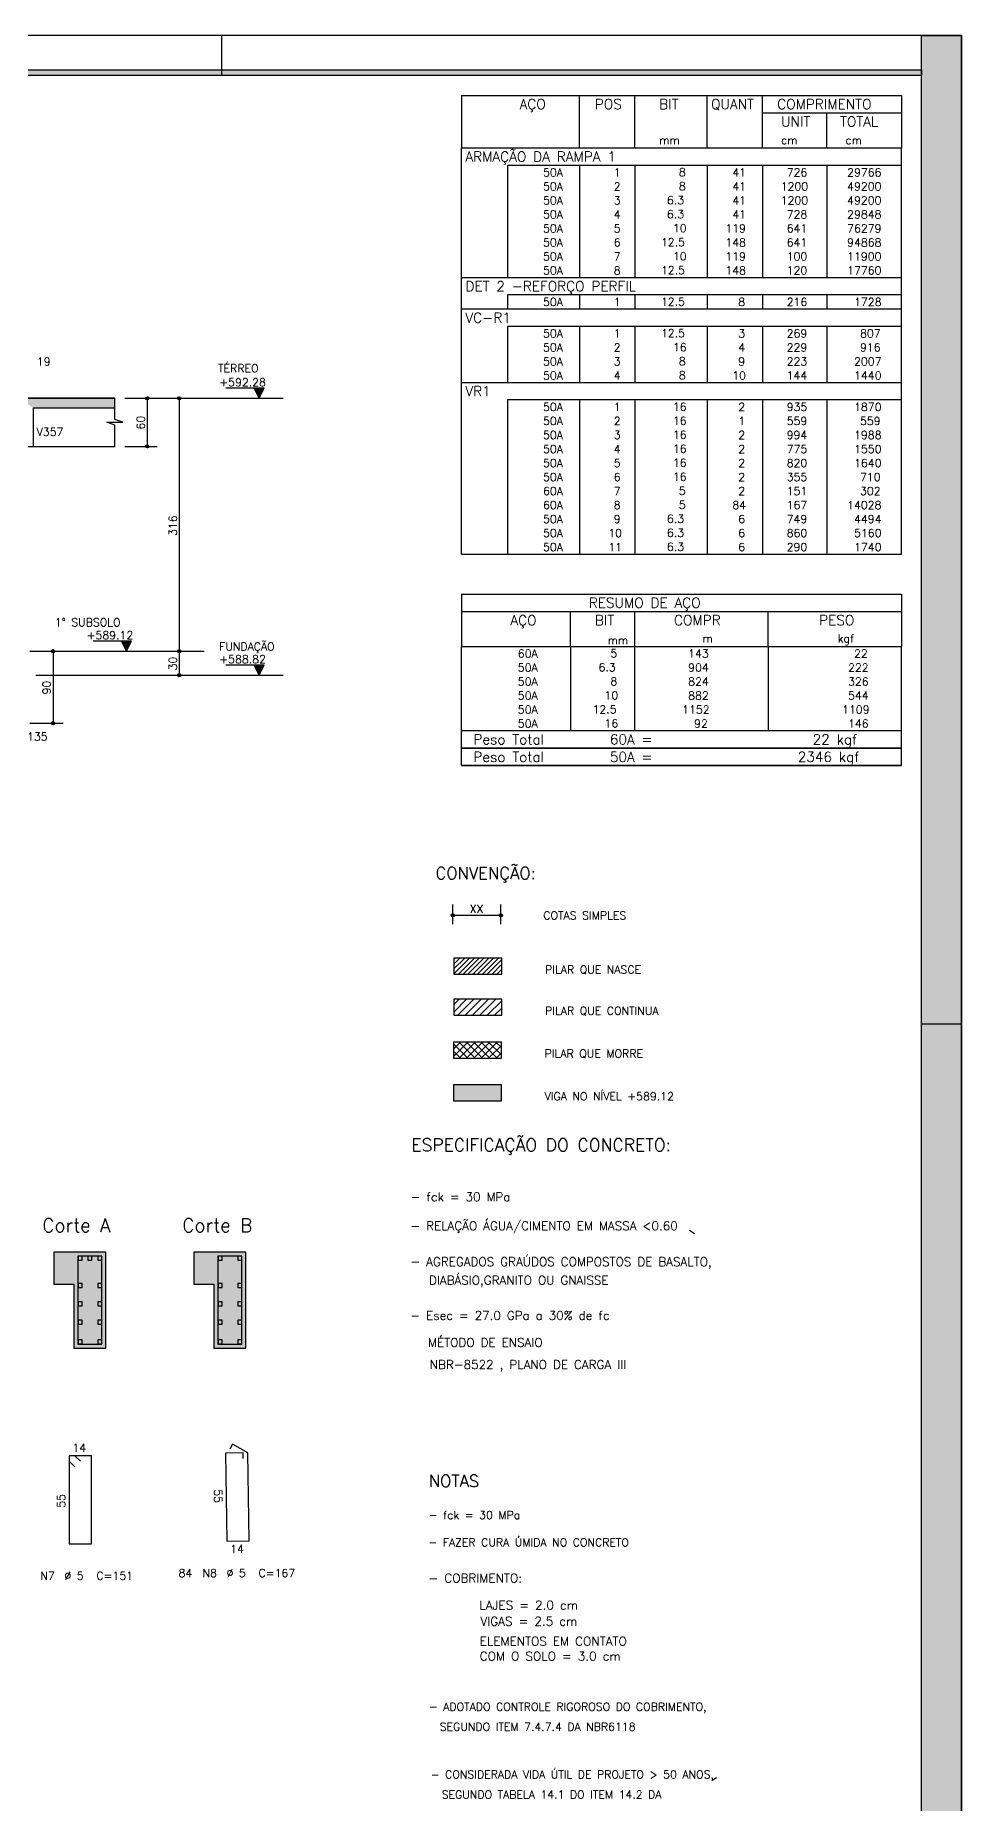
# Model space of a CAD drawing. Extents: x 0 to 119, y 0 to 84.
# Drawn here: x 95.74 to 118.9, y 39.91 to 84.1 of the extents above; entities that cross this region are included whole.
import ezdxf

# ---------------------------------------------------------------- set-up
doc = ezdxf.new("R2010")
doc.units = 0
doc.header["$LTSCALE"] = 100
doc.header["$MEASUREMENT"] = 0
doc.linetypes.add('ESTILO_TQS_0002', pattern=[0.3, 0.2, -0.1])
for name, color, linetype in [('1', 1, 'CONTINUOUS'), ('12', 12, 'CONTINUOUS'), ('13', 13, 'CONTINUOUS'), ('2', 2, 'CONTINUOUS'), ('20', 4, 'CONTINUOUS'), ('26', 3, 'CONTINUOUS'), ('3', 3, 'CONTINUOUS'), ('4', 4, 'CONTINUOUS'), ('6', 6, 'CONTINUOUS'), ('7', 7, 'CONTINUOUS'), ('8', 8, 'CONTINUOUS'), ('9', 9, 'CONTINUOUS')]:
    doc.layers.add(name, color=color, linetype=linetype)
doc.styles.get("Standard").update_dxf_attribs({"font": 'ROMANS.SHX'})

msp = doc.modelspace()

# ---------------------------------------------------------------- linework, layer by layer
at = {"layer": '1', "linetype": 'ESTILO_TQS_0002'}
for p, q in [((98.128333, 75.029067), (101.941672, 75.029067)), ((95.75453, 68.708999), (99.96301, 68.708999)), ((95.75453, 68.109023), (101.941672, 68.109023))]:
    msp.add_line(p, q, dxfattribs=at)
at = {"layer": '1', "linetype": 'Continuous'}
for points in [[(97.508212, 51.293409), (97.508212, 53.693409), (96.208212, 53.693409), (96.208212, 52.893409), (96.708212, 52.893409), (96.708212, 51.293409), (97.508212, 51.293409)], [(101.008212, 51.293409), (101.008212, 53.693409), (99.708212, 53.693409), (99.708212, 52.893409), (100.208212, 52.893409), (100.208212, 51.293409), (101.008212, 51.293409)]]:
    msp.add_lwpolyline(points, dxfattribs=at)
for points in [[(96.708212, 52.893409), (97.508212, 53.693409), (96.208212, 53.693409)], [(96.708212, 52.893409), (96.208212, 53.693409), (96.208212, 52.893409)], [(96.708212, 52.893409), (97.508212, 51.293409), (97.508212, 53.693409)], [(100.208212, 52.893409), (101.008212, 53.693409), (99.708212, 53.693409)], [(100.208212, 52.893409), (99.708212, 53.693409), (99.708212, 52.893409)], [(100.208212, 52.893409), (101.008212, 51.293409), (101.008212, 53.693409)], [(96.708212, 52.893409), (96.708212, 51.293409), (97.508212, 51.293409)], [(100.208212, 52.893409), (100.208212, 51.293409), (101.008212, 51.293409)]]:
    msp.add_solid(points, dxfattribs=at)
at = {"layer": '12', "linetype": 'Continuous'}
for p, q in [((106.205755, 59.69227), (106.52289, 60.009406)), ((106.205755, 59.876118), (106.339043, 60.009406)), ((106.306743, 59.609411), (106.706738, 60.009406)), ((106.49059, 59.609411), (106.890586, 60.009406)), ((106.674438, 59.609411), (107.074434, 60.009406)), ((106.858286, 59.609411), (107.258281, 60.009406)), ((107.042134, 59.609411), (107.405741, 59.973018)), ((107.225981, 59.609411), (107.405741, 59.789171))]:
    msp.add_line(p, q, dxfattribs=at)
at = {"layer": '13', "linetype": 'Continuous'}
for p, q in [((106.194784, 58.578214), (106.556807, 58.940236)), ((106.194784, 58.762061), (106.372959, 58.940236)), ((106.194784, 58.900507), (106.55505, 58.540241)), ((106.338903, 58.940236), (106.738898, 58.540241)), ((106.340659, 58.540241), (106.740655, 58.940236)), ((106.52275, 58.940236), (106.922746, 58.540241)), ((106.524507, 58.540241), (106.924503, 58.940236)), ((106.706598, 58.940236), (107.106594, 58.540241)), ((106.708355, 58.540241), (107.10835, 58.940236)), ((106.890446, 58.940236), (107.290441, 58.540241)), ((106.892203, 58.540241), (107.292198, 58.940236)), ((107.074294, 58.940236), (107.394771, 58.619759)), ((107.07605, 58.540241), (107.394771, 58.858962)), ((107.258141, 58.940236), (107.394771, 58.803607)), ((106.194784, 58.716659), (106.371203, 58.540241)), ((107.259898, 58.540241), (107.394771, 58.675114))]:
    msp.add_line(p, q, dxfattribs=at)
at = {"layer": '2', "linetype": 'Continuous'}
for p, q in [((100.400081, 84.099962), (100.400081, 83.099962)), ((106.4, 82.6), (106.4, 81.2875)), ((106.4, 82.6), (117.4, 82.6)), ((109.35, 81.2875), (109.35, 82.6)), ((110.73, 81.2875), (110.73, 82.6)), ((112.54, 81.2875), (112.54, 82.6)), ((113.92, 81.2875), (113.92, 82.6)), ((117.4, 82.6), (117.4, 81.2875)), ((113.92, 82.1625), (117.4, 82.1625)), ((115.53, 81.2875), (115.53, 82.1625)), ((106.4, 81.2875), (117.4, 81.2875)), ((106.4, 80.85), (106.4, 81.2875)), ((106.4, 81.2875), (117.4, 81.2875)), ((117.4, 80.85), (117.4, 81.2875)), ((106.4, 80.5), (106.4, 80.85)), ((106.4, 80.15), (106.4, 80.5)), ((117.4, 80.85), (107.55, 80.85)), ((107.55, 80.85), (107.55, 80.5)), ((107.55, 80.5), (107.55, 80.15)), ((109.35, 80.85), (109.35, 80.5)), ((109.35, 80.5), (109.35, 80.15)), ((110.73, 80.85), (110.73, 80.5)), ((110.73, 80.5), (110.73, 80.15)), ((112.54, 80.85), (112.54, 80.5)), ((112.54, 80.5), (112.54, 80.15)), ((113.92, 80.85), (113.92, 80.5)), ((113.92, 80.5), (113.92, 80.15)), ((115.53, 80.85), (115.53, 80.5)), ((115.53, 80.5), (115.53, 80.15)), ((117.4, 80.5), (117.4, 80.85)), ((117.4, 80.15), (117.4, 80.5)), ((106.4, 79.8), (106.4, 80.15)), ((107.55, 80.15), (107.55, 79.8)), ((109.35, 80.15), (109.35, 79.8)), ((110.73, 80.15), (110.73, 79.8)), ((112.54, 80.15), (112.54, 79.8)), ((113.92, 80.15), (113.92, 79.8)), ((115.53, 80.15), (115.53, 79.8)), ((117.4, 79.8), (117.4, 80.15)), ((106.4, 79.45), (106.4, 79.8)), ((107.55, 79.8), (107.55, 79.45)), ((109.35, 79.8), (109.35, 79.45)), ((110.73, 79.8), (110.73, 79.45)), ((112.54, 79.8), (112.54, 79.45)), ((113.92, 79.8), (113.92, 79.45)), ((115.53, 79.8), (115.53, 79.45)), ((117.4, 79.45), (117.4, 79.8)), ((106.4, 79.1), (106.4, 79.45)), ((107.55, 79.45), (107.55, 79.1)), ((109.35, 79.45), (109.35, 79.1)), ((110.73, 79.45), (110.73, 79.1)), ((112.54, 79.45), (112.54, 79.1)), ((113.92, 79.45), (113.92, 79.1)), ((115.53, 79.45), (115.53, 79.1)), ((117.4, 79.1), (117.4, 79.45)), ((106.4, 78.750001), (106.4, 79.1)), ((106.4, 78.400001), (106.4, 78.750001)), ((107.55, 79.1), (107.55, 78.750001)), ((107.55, 78.750001), (107.55, 78.400001)), ((109.35, 79.1), (109.35, 78.750001)), ((109.35, 78.750001), (109.35, 78.400001)), ((110.73, 79.1), (110.73, 78.750001)), ((110.73, 78.750001), (110.73, 78.400001)), ((112.54, 79.1), (112.54, 78.750001)), ((112.54, 78.750001), (112.54, 78.400001)), ((113.92, 79.1), (113.92, 78.750001)), ((113.92, 78.750001), (113.92, 78.400001)), ((115.53, 79.1), (115.53, 78.750001)), ((115.53, 78.750001), (115.53, 78.400001)), ((117.4, 78.750001), (117.4, 79.1)), ((117.4, 78.400001), (117.4, 78.750001)), ((106.4, 78.050001), (106.4, 78.400001)), ((107.55, 78.400001), (107.55, 78.050001)), ((109.35, 78.400001), (109.35, 78.050001)), ((110.73, 78.400001), (110.73, 78.050001)), ((112.54, 78.400001), (112.54, 78.050001)), ((113.92, 78.400001), (113.92, 78.050001)), ((115.53, 78.400001), (115.53, 78.050001)), ((117.4, 78.050001), (117.4, 78.400001)), ((106.4, 77.612501), (106.4, 78.050001)), ((106.4, 78.050001), (117.4, 78.050001)), ((117.4, 77.612501), (117.4, 78.050001)), ((106.4, 77.262501), (106.4, 77.612501)), ((117.4, 77.612501), (107.55, 77.612501)), ((107.55, 77.612501), (107.55, 77.262501)), ((109.35, 77.612501), (109.35, 77.262501)), ((110.73, 77.612501), (110.73, 77.262501)), ((112.54, 77.612501), (112.54, 77.262501)), ((113.92, 77.612501), (113.92, 77.262501)), ((115.53, 77.612501), (115.53, 77.262501)), ((117.4, 77.262501), (117.4, 77.612501)), ((106.4, 76.825001), (106.4, 77.262501)), ((106.4, 77.262501), (117.4, 77.262501)), ((117.4, 76.825001), (117.4, 77.262501)), ((106.4, 76.475001), (106.4, 76.825001)), ((106.4, 76.125001), (106.4, 76.475001)), ((117.4, 76.825001), (107.55, 76.825001)), ((107.55, 76.825001), (107.55, 76.475001)), ((107.55, 76.475001), (107.55, 76.125001)), ((109.35, 76.825001), (109.35, 76.475001)), ((109.35, 76.475001), (109.35, 76.125001)), ((110.73, 76.825001), (110.73, 76.475001)), ((110.73, 76.475001), (110.73, 76.125001)), ((112.54, 76.825001), (112.54, 76.475001)), ((112.54, 76.475001), (112.54, 76.125001)), ((113.92, 76.825001), (113.92, 76.475001)), ((113.92, 76.475001), (113.92, 76.125001)), ((115.53, 76.825001), (115.53, 76.475001)), ((115.53, 76.475001), (115.53, 76.125001)), ((117.4, 76.475001), (117.4, 76.825001)), ((117.4, 76.125001), (117.4, 76.475001)), ((106.4, 75.775001), (106.4, 76.125001)), ((107.55, 76.125001), (107.55, 75.775001)), ((109.35, 76.125001), (109.35, 75.775001)), ((110.73, 76.125001), (110.73, 75.775001)), ((112.54, 76.125001), (112.54, 75.775001)), ((113.92, 76.125001), (113.92, 75.775001)), ((115.53, 76.125001), (115.53, 75.775001)), ((117.4, 75.775001), (117.4, 76.125001)), ((106.4, 75.425001), (106.4, 75.775001)), ((107.55, 75.775001), (107.55, 75.425001)), ((109.35, 75.775001), (109.35, 75.425001)), ((110.73, 75.775001), (110.73, 75.425001)), ((112.54, 75.775001), (112.54, 75.425001)), ((113.92, 75.775001), (113.92, 75.425001)), ((115.53, 75.775001), (115.53, 75.425001)), ((117.4, 75.425001), (117.4, 75.775001)), ((101.466672, 75.279068), (100.506672, 75.279068)), ((101.341672, 75.029067), (101.216672, 75.279068)), ((101.22782, 75.256771), (101.455525, 75.256771)), ((101.238968, 75.234476), (101.444377, 75.234476)), ((101.250116, 75.21218), (101.433229, 75.21218)), ((101.261263, 75.189884), (101.422081, 75.189884)), ((101.272411, 75.167589), (101.410933, 75.167588)), ((101.283559, 75.145293), (101.399786, 75.145293)), ((101.341672, 75.029067), (101.466672, 75.279068)), ((106.4, 74.987501), (106.4, 75.425001)), ((106.4, 75.425001), (117.4, 75.425001)), ((117.4, 74.987501), (117.4, 75.425001)), ((95.31453, 75.029067), (97.728333, 75.029067)), ((97.728333, 75.029067), (97.728333, 75.029067)), ((97.728333, 75.029067), (97.728333, 75.029067)), ((97.728333, 75.029067), (97.728333, 75.029067)), ((97.735749, 75.029067), (97.735749, 75.029067)), ((97.978333, 75.029067), (98.788711, 75.029067)), ((97.985749, 75.029067), (99.591672, 75.029067)), ((98.538711, 75.029067), (98.538711, 73.829067)), ((99.341672, 75.029067), (99.341672, 68.708999)), ((101.294707, 75.122997), (101.388638, 75.122997)), ((101.305855, 75.100701), (101.37749, 75.100701)), ((101.317003, 75.078405), (101.366342, 75.078405)), ((101.328151, 75.05611), (101.355194, 75.05611)), ((106.4, 74.637501), (106.4, 74.987501)), ((117.4, 74.987501), (107.55, 74.987501)), ((107.55, 74.987501), (107.55, 74.637501)), ((109.35, 74.987501), (109.35, 74.637501)), ((110.73, 74.987501), (110.73, 74.637501)), ((112.54, 74.987501), (112.54, 74.637501)), ((113.92, 74.987501), (113.92, 74.637501)), ((115.53, 74.987501), (115.53, 74.637501)), ((117.4, 74.637501), (117.4, 74.987501)), ((106.4, 74.287501), (106.4, 74.637501)), ((106.4, 73.937502), (106.4, 74.287501)), ((107.55, 74.637501), (107.55, 74.287501)), ((107.55, 74.287501), (107.55, 73.937502)), ((109.35, 74.637501), (109.35, 74.287501)), ((109.35, 74.287501), (109.35, 73.937502)), ((110.73, 74.637501), (110.73, 74.287501)), ((110.73, 74.287501), (110.73, 73.937502)), ((112.54, 74.637501), (112.54, 74.287501)), ((112.54, 74.287501), (112.54, 73.937502)), ((113.92, 74.637501), (113.92, 74.287501)), ((113.92, 74.287501), (113.92, 73.937502)), ((115.53, 74.637501), (115.53, 74.287501)), ((115.53, 74.287501), (115.53, 73.937502)), ((117.4, 74.287501), (117.4, 74.637501)), ((117.4, 73.937502), (117.4, 74.287501)), ((93.99453, 73.829067), (97.728333, 73.829067)), ((97.728333, 73.829067), (97.728333, 73.829067)), ((97.978333, 73.829067), (98.788711, 73.829067)), ((106.4, 73.587502), (106.4, 73.937502)), ((107.55, 73.937502), (107.55, 73.587502)), ((109.35, 73.937502), (109.35, 73.587502)), ((110.73, 73.937502), (110.73, 73.587502)), ((112.54, 73.937502), (112.54, 73.587502)), ((113.92, 73.937502), (113.92, 73.587502)), ((115.53, 73.937502), (115.53, 73.587502)), ((117.4, 73.587502), (117.4, 73.937502)), ((106.4, 73.237502), (106.4, 73.587502)), ((107.55, 73.587502), (107.55, 73.237502)), ((109.35, 73.587502), (109.35, 73.237502)), ((110.73, 73.587502), (110.73, 73.237502)), ((112.54, 73.587502), (112.54, 73.237502)), ((113.92, 73.587502), (113.92, 73.237502)), ((115.53, 73.587502), (115.53, 73.237502)), ((117.4, 73.237502), (117.4, 73.587502)), ((106.4, 72.887502), (106.4, 73.237502)), ((107.55, 73.237502), (107.55, 72.887502)), ((109.35, 73.237502), (109.35, 72.887502)), ((110.73, 73.237502), (110.73, 72.887502)), ((112.54, 73.237502), (112.54, 72.887502)), ((113.92, 73.237502), (113.92, 72.887502)), ((115.53, 73.237502), (115.53, 72.887502)), ((117.4, 72.887502), (117.4, 73.237502)), ((106.4, 72.537502), (106.4, 72.887502)), ((106.4, 72.187502), (106.4, 72.537502)), ((107.55, 72.887502), (107.55, 72.537502)), ((107.55, 72.537502), (107.55, 72.187502)), ((109.35, 72.887502), (109.35, 72.537502)), ((109.35, 72.537502), (109.35, 72.187502)), ((110.73, 72.887502), (110.73, 72.537502)), ((110.73, 72.537502), (110.73, 72.187502)), ((112.54, 72.887502), (112.54, 72.537502)), ((112.54, 72.537502), (112.54, 72.187502)), ((113.92, 72.887502), (113.92, 72.537502)), ((113.92, 72.537502), (113.92, 72.187502)), ((115.53, 72.887502), (115.53, 72.537502)), ((115.53, 72.537502), (115.53, 72.187502)), ((117.4, 72.537502), (117.4, 72.887502)), ((117.4, 72.187502), (117.4, 72.537502)), ((106.4, 71.837502), (106.4, 72.187502)), ((107.55, 72.187502), (107.55, 71.837502)), ((109.35, 72.187502), (109.35, 71.837502)), ((110.73, 72.187502), (110.73, 71.837502)), ((112.54, 72.187502), (112.54, 71.837502)), ((113.92, 72.187502), (113.92, 71.837502)), ((115.53, 72.187502), (115.53, 71.837502)), ((117.4, 71.837502), (117.4, 72.187502)), ((106.4, 71.487502), (106.4, 71.837502)), ((107.55, 71.837502), (107.55, 71.487502)), ((109.35, 71.837502), (109.35, 71.487502)), ((110.73, 71.837502), (110.73, 71.487502)), ((112.54, 71.837502), (112.54, 71.487502)), ((113.92, 71.837502), (113.92, 71.487502)), ((115.53, 71.837502), (115.53, 71.487502)), ((117.4, 71.487502), (117.4, 71.837502)), ((106.4, 71.137502), (106.4, 71.487502)), ((107.55, 71.487502), (107.55, 71.137502)), ((109.35, 71.487502), (109.35, 71.137502)), ((110.73, 71.487502), (110.73, 71.137502)), ((112.54, 71.487502), (112.54, 71.137502)), ((113.92, 71.487502), (113.92, 71.137502)), ((115.53, 71.487502), (115.53, 71.137502)), ((117.4, 71.137502), (117.4, 71.487502)), ((106.4, 71.137502), (117.4, 71.137502)), ((106.4, 70.137502), (106.4, 68.825002)), ((106.4, 70.137502), (117.4, 70.137502)), ((117.4, 70.137502), (117.4, 68.825002)), ((106.4, 69.700002), (117.4, 69.700002)), ((109.12, 68.825002), (109.12, 69.700002)), ((110.73, 68.825002), (110.73, 69.700002)), ((114.065, 68.825002), (114.065, 69.700002)), ((98.149437, 68.958999), (97.189437, 68.958999)), ((98.024437, 68.708999), (97.899437, 68.958999)), ((98.024437, 68.708999), (98.149437, 68.958999)), ((95.60453, 68.709067), (96.436621, 68.709067)), ((96.186621, 68.709067), (96.186621, 66.909023)), ((97.774437, 68.708999), (97.774437, 68.708999)), ((97.910584, 68.936703), (98.138289, 68.936703)), ((97.921732, 68.914407), (98.127141, 68.914407)), ((97.93288, 68.892112), (98.115994, 68.892112)), ((97.944028, 68.869816), (98.104846, 68.869816)), ((97.955176, 68.847521), (98.093698, 68.84752)), ((97.966324, 68.825225), (98.08255, 68.825225)), ((97.977472, 68.802929), (98.071402, 68.802929)), ((97.98862, 68.780632), (98.060254, 68.780633)), ((97.999768, 68.758337), (98.049106, 68.758337)), ((98.010915, 68.736042), (98.037958, 68.736042)), ((98.024437, 68.708999), (99.591672, 68.708999)), ((98.808054, 68.708999), (98.808054, 68.708999)), ((99.058054, 68.708999), (99.591672, 68.708999)), ((99.341672, 68.708999), (99.341672, 68.109023)), ((106.4, 68.825002), (117.4, 68.825002)), ((106.4, 68.475002), (106.4, 68.825002)), ((109.12, 68.825002), (109.12, 68.475002)), ((110.73, 68.475002), (110.73, 68.825002)), ((114.065, 68.825002), (114.065, 68.475002)), ((117.4, 68.475002), (117.4, 68.825002)), ((98.502188, 68.109023), (98.502188, 68.109023)), ((98.752188, 68.109023), (99.591672, 68.109023)), ((101.466672, 68.359024), (100.506672, 68.359024)), ((101.341672, 68.109023), (101.216672, 68.359024)), ((101.22782, 68.336727), (101.455525, 68.336727)), ((101.238968, 68.314432), (101.444377, 68.314432)), ((101.250116, 68.292136), (101.433229, 68.292136)), ((101.261263, 68.26984), (101.422081, 68.26984)), ((101.272411, 68.247545), (101.410933, 68.247545)), ((101.283559, 68.225249), (101.399786, 68.225249)), ((101.294707, 68.202953), (101.388638, 68.202953)), ((101.305855, 68.180657), (101.37749, 68.180657)), ((101.317003, 68.158361), (101.366342, 68.158361)), ((101.328151, 68.136066), (101.355194, 68.136066)), ((101.341672, 68.109023), (101.466672, 68.359024)), ((106.4, 68.125002), (106.4, 68.475002)), ((106.4, 67.775001), (106.4, 68.125002)), ((109.12, 68.475002), (109.12, 68.125002)), ((109.12, 68.125002), (109.12, 67.775002)), ((110.73, 68.125002), (110.73, 68.475002)), ((110.73, 67.775001), (110.73, 68.125002)), ((114.065, 68.475002), (114.065, 68.125002)), ((114.065, 68.125002), (114.065, 67.775001)), ((117.4, 68.125002), (117.4, 68.475002)), ((117.4, 67.775001), (117.4, 68.125002)), ((106.4, 67.425001), (106.4, 67.775001)), ((109.12, 67.775001), (109.12, 67.425001)), ((110.73, 67.425001), (110.73, 67.775001)), ((114.065, 67.775001), (114.065, 67.425001)), ((117.4, 67.425001), (117.4, 67.775001)), ((106.4, 67.075), (106.4, 67.425001)), ((109.12, 67.425001), (109.12, 67.075001)), ((110.73, 67.075), (110.73, 67.425001)), ((114.065, 67.425001), (114.065, 67.075)), ((117.4, 67.075), (117.4, 67.425001)), ((95.60453, 66.909023), (96.436621, 66.909023)), ((106.4, 66.725), (106.4, 67.075)), ((109.12, 67.075), (109.12, 66.725)), ((110.73, 66.725), (110.73, 67.075)), ((114.065, 67.075), (114.065, 66.725)), ((117.4, 66.725), (117.4, 67.075)), ((106.4, 66.725), (117.4, 66.725)), ((106.4, 66.2875), (106.4, 66.725)), ((106.4, 66.725), (117.4, 66.725)), ((117.4, 66.2875), (117.4, 66.725)), ((117.4, 66.2875), (106.4, 66.2875)), ((106.4, 65.85), (106.4, 66.2875)), ((106.4, 66.2875), (117.4, 66.2875)), ((117.4, 65.85), (106.4, 65.85)), ((106.4, 65.85), (117.4, 65.85)), ((117.4, 65.85), (117.4, 66.2875)), ((106.182147, 61.8889), (106.182147, 62.38271)), ((107.382147, 61.8889), (107.382147, 62.38271)), ((106.182147, 62.108423), (107.382147, 62.108423)), ((117.900081, 59.399962), (118.900081, 59.399962)), ((112.219522, 54.14523), (112.093659, 54.235433)), ((97.508212, 53.693409), (96.208212, 53.693409)), ((97.508212, 51.293409), (97.508212, 53.693409)), ((101.008212, 53.693409), (99.708212, 53.693409)), ((101.008212, 51.293409), (101.008212, 53.693409)), ((96.208212, 52.893409), (96.708212, 52.893409)), ((96.708212, 52.893409), (96.708212, 51.293409)), ((99.708212, 52.893409), (100.208212, 52.893409)), ((100.208212, 52.893409), (100.208212, 51.293409)), ((96.708212, 51.293409), (97.508212, 51.293409)), ((100.208212, 51.293409), (101.008212, 51.293409)), ((112.664487, 40.49559), (112.770275, 40.5646))]:
    msp.add_line(p, q, dxfattribs=at)
for points in [[(0.000081, -0.000038), (118.900081, -0.000038), (118.900081, 84.099962), (0.000081, 84.099962), (0.000081, -0.000038)], [(117.900081, 84.099962), (118.900081, 84.099962), (118.900081, -0.000038), (117.900081, -0.000038), (117.900081, 84.099962)], [(117.900081, 0.999962), (117.900081, 0.859962), (2.360081, 0.859962), (2.360081, 83.239962), (117.900081, 83.239962), (117.900081, 83.099962), (2.500081, 83.099962), (2.500081, 0.999962), (117.900081, 0.999962)], [(117.900081, 0.999962), (117.900081, 0.859962), (2.360081, 0.859962), (2.360081, 83.239962), (117.900081, 83.239962), (117.900081, 83.099962), (2.500081, 83.099962), (2.500081, 0.999962), (117.900081, 0.999962)], [(2.500081, 0.999962), (117.900081, 0.999962), (117.900081, 83.099962), (2.500081, 83.099962), (2.500081, 0.999962)], [(101.216672, 75.279068), (101.341672, 75.029067), (101.466672, 75.279068), (101.216672, 75.279068)], [(97.728333, 73.829067), (97.728333, 74.362402), (97.528333, 74.429068), (97.928332, 74.429068), (97.728333, 74.495735), (97.728333, 75.029067)], [(97.899437, 68.958999), (98.024437, 68.708999), (98.149437, 68.958999), (97.899437, 68.958999)], [(101.216672, 68.359024), (101.341672, 68.109023), (101.466672, 68.359024), (101.216672, 68.359024)], [(96.813212, 53.488409), (96.913212, 53.488409), (96.913212, 53.588409), (96.813212, 53.588409), (96.813212, 53.488409)], [(97.058212, 53.488409), (97.158212, 53.488409), (97.158212, 53.588409), (97.058212, 53.588409), (97.058212, 53.488409)], [(97.303212, 53.488409), (97.403212, 53.488409), (97.403212, 53.588409), (97.303212, 53.588409), (97.303212, 53.488409)], [(100.313212, 53.488409), (100.413212, 53.488409), (100.413212, 53.588409), (100.313212, 53.588409), (100.313212, 53.488409)], [(100.803212, 53.488409), (100.903212, 53.488409), (100.903212, 53.588409), (100.803212, 53.588409), (100.803212, 53.488409)], [(96.813212, 52.810809), (96.913212, 52.810809), (96.913212, 52.910809), (96.813212, 52.910809), (96.813212, 52.810809)], [(97.303212, 52.810809), (97.403212, 52.810809), (97.403212, 52.910809), (97.303212, 52.910809), (97.303212, 52.810809)], [(100.313212, 52.810809), (100.413212, 52.810809), (100.413212, 52.910809), (100.313212, 52.910809), (100.313212, 52.810809)], [(100.803212, 52.810809), (100.903212, 52.810809), (100.903212, 52.910809), (100.803212, 52.910809), (100.803212, 52.810809)], [(96.813212, 52.351409), (96.913212, 52.351409), (96.913212, 52.451409), (96.813212, 52.451409), (96.813212, 52.351409)], [(97.303212, 52.351409), (97.403212, 52.351409), (97.403212, 52.451409), (97.303212, 52.451409), (97.303212, 52.351409)], [(100.313212, 52.351409), (100.413212, 52.351409), (100.413212, 52.451409), (100.313212, 52.451409), (100.313212, 52.351409)], [(100.803212, 52.351409), (100.903212, 52.351409), (100.903212, 52.451409), (100.803212, 52.451409), (100.803212, 52.351409)], [(96.813212, 51.892009), (96.913212, 51.892009), (96.913212, 51.992009), (96.813212, 51.992009), (96.813212, 51.892009)], [(97.303212, 51.892009), (97.403212, 51.892009), (97.403212, 51.992009), (97.303212, 51.992009), (97.303212, 51.892009)], [(100.313212, 51.892009), (100.413212, 51.892009), (100.413212, 51.992009), (100.313212, 51.992009), (100.313212, 51.892009)], [(100.803212, 51.892009), (100.903212, 51.892009), (100.903212, 51.992009), (100.803212, 51.992009), (100.803212, 51.892009)], [(96.813212, 51.398409), (96.913212, 51.398409), (96.913212, 51.498409), (96.813212, 51.498409), (96.813212, 51.398409)], [(97.303212, 51.398409), (97.403212, 51.398409), (97.403212, 51.498409), (97.303212, 51.498409), (97.303212, 51.398409)], [(100.313212, 51.398409), (100.413212, 51.398409), (100.413212, 51.498409), (100.313212, 51.498409), (100.313212, 51.398409)], [(100.803212, 51.398409), (100.903212, 51.398409), (100.903212, 51.498409), (100.803212, 51.498409), (100.803212, 51.398409)]]:
    msp.add_lwpolyline(points, dxfattribs=at)
for centre, radius in [((98.538711, 75.029067), 0.04), ((98.538711, 75.029067), 0.02), ((99.341672, 75.029067), 0.04), ((99.341672, 75.029067), 0.02), ((98.538711, 73.829067), 0.04), ((98.538711, 73.829067), 0.02), ((96.186621, 68.709067), 0.04), ((96.186621, 68.709067), 0.02), ((99.341672, 68.708999), 0.04), ((99.341672, 68.708999), 0.04), ((99.341672, 68.708999), 0.02), ((99.341672, 68.708999), 0.02), ((99.341672, 68.109023), 0.04), ((99.341672, 68.109023), 0.02), ((96.186621, 66.909023), 0.04), ((96.186621, 66.909023), 0.02), ((106.182147, 62.108423), 0.04), ((106.182147, 62.108423), 0.02), ((107.382147, 62.108423), 0.04), ((107.382147, 62.108423), 0.02)]:
    msp.add_circle(centre, radius, dxfattribs=at)
for points in [[(2.500081, 83.099962), (2.360081, 83.239962), (117.900081, 83.239962)], [(117.900081, 83.239962), (117.900081, 83.099962), (2.500081, 83.099962)]]:
    msp.add_solid(points, dxfattribs=at)
at = {"layer": '20', "linetype": 'Continuous'}
msp.add_lwpolyline([(106.194784, 57.471071), (107.394771, 57.471071), (107.394771, 57.871067), (106.194784, 57.871067), (106.194784, 57.471071)], dxfattribs=at)
for points in [[(106.194784, 57.471071), (107.394771, 57.471071), (107.394771, 57.871067)], [(106.194784, 57.471071), (107.394771, 57.871067), (106.194784, 57.871067)], [(106.194784, 57.471071), (106.194784, 57.871067), (106.194784, 57.471071)]]:
    msp.add_solid(points, dxfattribs=at)
at = {"layer": '26', "linetype": 'Continuous'}
msp.add_lwpolyline([(117.900081, 84.099962), (118.900081, 84.099962), (118.900081, -0.000038), (117.900081, -0.000038), (117.900081, 84.099962)], dxfattribs=at)
for points in [[(117.900081, 84.099962), (118.900081, 84.099962), (118.900081, -0.000038)], [(117.900081, 84.099962), (118.900081, -0.000038), (117.900081, -0.000038)], [(117.900081, 84.099962), (117.900081, -0.000038), (117.900081, 84.099962)]]:
    msp.add_solid(points, dxfattribs=at)
at = {"layer": '3', "linetype": 'Continuous'}
for points in [[(96.808212, 53.593409), (96.808212, 51.393409), (97.408212, 51.393409), (97.408212, 53.593409), (96.808212, 53.593409)], [(100.908212, 53.593409), (100.308212, 53.593409), (100.308212, 51.393409), (100.908212, 51.393409), (100.908212, 53.593409), (100.308212, 53.593409)]]:
    msp.add_lwpolyline(points, dxfattribs=at)
at = {"layer": '4', "linetype": 'Continuous'}
msp.add_lwpolyline([(85.573706, 76.746716), (85.487141, 76.31525), (94.13453, 74.580225), (94.13453, 73.829067), (95.69453, 73.829067), (95.69453, 74.789067), (97.728333, 74.789067), (97.728333, 75.029067), (95.31453, 75.029067), (95.31453, 74.029067), (94.51453, 74.029067), (94.51453, 75.029067), (94.13453, 75.029067), (85.573706, 76.746716)], dxfattribs=at)
at = {"layer": '6', "linetype": 'Continuous'}
msp.add_lwpolyline([(85.573706, 76.746716), (85.487141, 76.31525), (94.13453, 74.580225), (94.13453, 73.829067), (95.69453, 73.829067), (95.69453, 74.789067), (97.728333, 74.789067), (97.728333, 75.029067), (95.31453, 75.029067), (95.31453, 74.029067), (94.51453, 74.029067), (94.51453, 75.029067), (94.13453, 75.029067), (85.573706, 76.746716)], dxfattribs=at)
for points in [[(97.728333, 75.029067), (95.31453, 75.029067), (95.69453, 74.789067)], [(97.728333, 74.789067), (97.728333, 75.029067), (95.69453, 74.789067)]]:
    msp.add_solid(points, dxfattribs=at)
at = {"layer": '7', "linetype": 'Continuous'}
for p, q in [((106.205764, 60.646874), (106.598329, 61.039439)), ((106.205764, 60.767083), (106.478121, 61.039439)), ((106.205764, 60.887291), (106.357913, 61.039439)), ((106.205764, 61.007499), (106.237704, 61.039439)), ((106.318541, 60.639443), (106.718537, 61.039439)), ((106.43875, 60.639443), (106.838745, 61.039439)), ((106.558958, 60.639443), (106.958953, 61.039439)), ((106.679166, 60.639443), (107.079161, 61.039439)), ((106.799374, 60.639443), (107.19937, 61.039439)), ((106.919582, 60.639443), (107.319578, 61.039439)), ((107.03979, 60.639443), (107.405751, 61.005404)), ((107.159998, 60.639443), (107.405751, 60.885196)), ((107.280207, 60.639443), (107.405751, 60.764988)), ((107.400415, 60.639443), (107.405751, 60.64478))]:
    msp.add_line(p, q, dxfattribs=at)
msp.add_lwpolyline([(106.205764, 60.639443), (107.405751, 60.639443), (107.405751, 61.039439), (106.205764, 61.039439), (106.205764, 60.639443)], dxfattribs=at)
at = {"layer": '8', "linetype": 'Continuous'}
msp.add_lwpolyline([(106.205755, 59.609411), (107.405741, 59.609411), (107.405741, 60.009406), (106.205755, 60.009406), (106.205755, 59.609411)], dxfattribs=at)
at = {"layer": '9', "linetype": 'Continuous'}
for p, q in [((100.938441, 48.673474), (100.498487, 48.667106)), ((100.498487, 48.667106), (100.530328, 46.467336)), ((100.674233, 48.889673), (100.605995, 48.767429)), ((101.058428, 48.675211), (100.674233, 48.889673)), ((100.940467, 48.533489), (100.938441, 48.673474)), ((101.09027, 46.475441), (101.058428, 48.675211)), ((96.729886, 48.603184), (96.589886, 48.603184)), ((96.589886, 48.603184), (96.589886, 46.403184)), ((97.149886, 48.603184), (96.589886, 48.603184)), ((96.589886, 48.603184), (96.589886, 48.463184)), ((96.589886, 48.463184), (96.729886, 48.323184)), ((96.869886, 48.463184), (96.729886, 48.603184)), ((97.149886, 46.403184), (97.149886, 48.603184)), ((96.589886, 46.403184), (97.149886, 46.403184)), ((100.530328, 46.467336), (101.09027, 46.475441))]:
    msp.add_line(p, q, dxfattribs=at)
msp.add_lwpolyline([(106.194784, 58.540241), (107.394771, 58.540241), (107.394771, 58.940236), (106.194784, 58.940236), (106.194784, 58.540241)], dxfattribs=at)

# ---------------------------------------------------------------- texts
at = {"layer": '2', "linetype": 'Continuous'}
for s, height, p in [('AÇO', 0.25, (107.84958, 82.25625)), ('POS', 0.25, (109.73, 82.25625)), ('BIT', 0.25, (111.34, 82.25625)), ('QUANT', 0.25, (112.636489, 82.25625)), ('COMPRIMENTO', 0.25, (114.289469, 82.25625)), ('UNIT', 0.25, (114.386854, 81.81875)), ('TOTAL', 0.25, (115.859307, 81.81875)), ('mm', 0.2, (111.34, 81.38125)), ('cm', 0.2, (114.386854, 81.38125)), ('cm', 0.2, (115.996854, 81.38125)), ('ARMAÇÃO DA RAMPA 1', 0.25, (106.495798, 80.94375)), ('     50A', 0.2, (107.689661, 80.575)), ('  1', 0.2, (109.93, 80.575)), ('      8', 0.2, (110.936543, 80.581044)), ('      8', 0.2, (110.936543, 80.231044)), ('   41', 0.2, (112.72, 80.575)), ('    726', 0.2, (113.93, 80.575)), ('  29766', 0.2, (115.763622, 80.575)), ('     50A', 0.2, (107.689661, 80.225)), ('     50A', 0.2, (107.689661, 79.875)), ('  2', 0.2, (109.93, 80.225)), ('  3', 0.2, (109.93, 79.875)), ('    6.3', 0.2, (110.936543, 79.881044)), ('   41', 0.2, (112.72, 80.225)), ('   41', 0.2, (112.72, 79.875)), ('   1200', 0.2, (113.93, 80.225)), ('   1200', 0.2, (113.93, 79.875)), ('  49200', 0.2, (115.763622, 80.225)), ('  49200', 0.2, (115.763622, 79.875)), ('     50A', 0.2, (107.689661, 79.525)), ('  4', 0.2, (109.93, 79.525)), ('    6.3', 0.2, (110.936543, 79.531044)), ('   41', 0.2, (112.72, 79.525)), ('    728', 0.2, (113.93, 79.525)), ('  29848', 0.2, (115.763622, 79.525)), ('     50A', 0.2, (107.689661, 79.175)), ('  5', 0.2, (109.93, 79.175)), ('     10', 0.2, (110.936543, 79.181044)), ('  119', 0.2, (112.72, 79.175)), ('    641', 0.2, (113.93, 79.175)), ('  76279', 0.2, (115.763622, 79.175)), ('     50A', 0.2, (107.689661, 78.825)), ('     50A', 0.2, (107.689661, 78.475)), ('  7', 0.2, (109.93, 78.475)), ('  6', 0.2, (109.93, 78.825)), ('   12.5', 0.2, (110.936543, 78.831044)), ('     10', 0.2, (110.936543, 78.481044)), ('  148', 0.2, (112.72, 78.825)), ('  119', 0.2, (112.72, 78.475)), ('    641', 0.2, (113.93, 78.825)), ('    100', 0.2, (113.93, 78.475)), ('  94868', 0.2, (115.763622, 78.825)), ('  11900', 0.2, (115.763622, 78.475)), ('     50A', 0.2, (107.689661, 78.125001)), ('  8', 0.2, (109.93, 78.125001)), ('   12.5', 0.2, (110.936543, 78.131044)), ('  148', 0.2, (112.72, 78.125001)), ('    120', 0.2, (113.93, 78.125001)), ('  17760', 0.2, (115.763622, 78.125001)), ('DET 2 -REFORÇO PERFIL', 0.25, (106.495798, 77.706251)), ('     50A', 0.2, (107.689661, 77.337501)), ('  1', 0.2, (109.93, 77.337501)), ('   12.5', 0.2, (110.936543, 77.343545)), ('    8', 0.2, (112.72, 77.337501)), ('    216', 0.2, (113.93, 77.337501)), ('   1728', 0.2, (115.763622, 77.337501)), ('VC-R1', 0.25, (106.495798, 76.918751)), ('     50A', 0.2, (107.689661, 76.550001)), ('  1', 0.2, (109.93, 76.550001)), ('   12.5', 0.2, (110.936543, 76.556045)), ('    3', 0.2, (112.72, 76.550001)), ('    269', 0.2, (113.93, 76.550001)), ('    807', 0.2, (115.763622, 76.550001)), ('19', 0.2, (95.782547, 75.848252)), ('     50A', 0.2, (107.689661, 76.200001)), ('     50A', 0.2, (107.689661, 75.850001)), ('  2', 0.2, (109.93, 76.200001)), ('  3', 0.2, (109.93, 75.850001)), ('     16', 0.2, (110.936543, 76.206045)), ('      8', 0.2, (110.936543, 75.856045)), ('    4', 0.2, (112.72, 76.200001)), ('    9', 0.2, (112.72, 75.850001)), ('    229', 0.2, (113.93, 76.200001)), ('    223', 0.2, (113.93, 75.850001)), ('   2007', 0.2, (115.763622, 75.850001)), ('    916', 0.2, (115.763622, 76.200001)), ('TÉRREO', 0.2, (100.313189, 75.680084)), ('     50A', 0.2, (107.689661, 75.500001)), ('  4', 0.2, (109.93, 75.500001)), ('      8', 0.2, (110.936543, 75.506045)), ('   10', 0.2, (112.72, 75.500001)), ('    144', 0.2, (113.93, 75.500001)), ('   1440', 0.2, (115.763622, 75.500001)), ('+592.28', 0.2, (100.341672, 75.329068)), ('VR1', 0.25, (106.495798, 75.081251)), ('     50A', 0.2, (107.689661, 74.712501)), ('  1', 0.2, (109.93, 74.712501)), ('     16', 0.2, (110.936543, 74.718545)), ('    2', 0.2, (112.72, 74.712501)), ('    935', 0.2, (113.93, 74.712501)), ('   1870', 0.2, (115.763622, 74.712501)), ('     50A', 0.2, (107.689661, 74.362501)), ('  2', 0.2, (109.93, 74.362501)), ('     16', 0.2, (110.936543, 74.368545)), ('    1', 0.2, (112.72, 74.362501)), ('    559', 0.2, (113.93, 74.362501)), ('    559', 0.2, (115.763622, 74.362501)), ('     50A', 0.2, (107.689661, 74.012501)), ('     50A', 0.2, (107.689661, 73.662501)), ('  3', 0.2, (109.93, 74.012501)), ('  4', 0.2, (109.93, 73.662501)), ('     16', 0.2, (110.936543, 74.018545)), ('     16', 0.2, (110.936543, 73.668545)), ('    2', 0.2, (112.72, 74.012501)), ('    2', 0.2, (112.72, 73.662501)), ('    994', 0.2, (113.93, 74.012501)), ('    775', 0.2, (113.93, 73.662501)), ('   1988', 0.2, (115.763622, 74.012501)), ('   1550', 0.2, (115.763622, 73.662501)), ('     50A', 0.2, (107.689661, 73.312502)), ('  5', 0.2, (109.93, 73.312502)), ('     16', 0.2, (110.936543, 73.318545)), ('    2', 0.2, (112.72, 73.312502)), ('    820', 0.2, (113.93, 73.312502)), ('   1640', 0.2, (115.763622, 73.312502)), ('     50A', 0.2, (107.689661, 72.962502)), ('  6', 0.2, (109.93, 72.962502)), ('     16', 0.2, (110.936543, 72.968546)), ('    2', 0.2, (112.72, 72.962502)), ('    355', 0.2, (113.93, 72.962502)), ('    710', 0.2, (115.763622, 72.962502)), ('     60A', 0.2, (107.689661, 72.612502)), ('  7', 0.2, (109.93, 72.612502)), ('      5', 0.2, (110.936543, 72.618546)), ('    2', 0.2, (112.72, 72.612502)), ('    151', 0.2, (113.93, 72.612502)), ('    302', 0.2, (115.763622, 72.612502)), ('     50A', 0.2, (107.689661, 71.912502)), ('     60A', 0.2, (107.689661, 72.262502)), ('  8', 0.2, (109.93, 72.262502)), ('  9', 0.2, (109.93, 71.912502)), ('    6.3', 0.2, (110.936543, 71.918546)), ('      5', 0.2, (110.936543, 72.268546)), ('   84', 0.2, (112.72, 72.262502)), ('    6', 0.2, (112.72, 71.912502)), ('    749', 0.2, (113.93, 71.912502)), ('    167', 0.2, (113.93, 72.262502)), ('  14028', 0.2, (115.763622, 72.262502)), ('   4494', 0.2, (115.763622, 71.912502)), ('     50A', 0.2, (107.689661, 71.562502)), (' 10', 0.2, (109.93, 71.562502)), ('    6.3', 0.2, (110.936543, 71.568546)), ('    6', 0.2, (112.72, 71.562502)), ('    860', 0.2, (113.93, 71.562502)), ('   5160', 0.2, (115.763622, 71.562502)), ('     50A', 0.2, (107.689661, 71.212502)), (' 11', 0.2, (109.93, 71.212502)), ('    6.3', 0.2, (110.936543, 71.218546)), ('    6', 0.2, (112.72, 71.212502)), ('    290', 0.2, (113.93, 71.212502)), ('   1740', 0.2, (115.763622, 71.212502)), ('RESUMO DE AÇO', 0.25, (109.580497, 69.793752)), ('1%%d SUBSOLO', 0.2, (96.231253, 69.330767)), ('AÇO', 0.25, (107.61958, 69.356252)), ('BIT', 0.25, (109.73, 69.356252)), ('COMPR', 0.25, (111.708841, 69.359853)), ('PESO', 0.25, (115.33784, 69.359853)), ('+589.12', 0.2, (97.024437, 69.008999)), ('FUNDAÇÃO', 0.2, (100.338609, 68.724029)), ('mm', 0.2, (110.050798, 68.88215)), ('m', 0.2, (112.422841, 68.928753)), ('kgf', 0.2, (115.80063, 68.928753)), ('+588.82', 0.2, (100.341672, 68.409024)), ('     60A', 0.2, (107.059661, 68.550002)), ('      5', 0.2, (109.226542, 68.556046)), ('    143', 0.2, (111.467658, 68.550003)), ('      22', 0.2, (115.315265, 68.550003)), ('     50A', 0.2, (107.059661, 68.200002)), ('    6.3', 0.2, (109.226542, 68.206046)), ('      8', 0.2, (109.226542, 67.856045)), ('    904', 0.2, (111.467658, 68.200002)), ('     222', 0.2, (115.315265, 68.200002)), ('     50A', 0.2, (107.059661, 67.850001)), ('     50A', 0.2, (107.059661, 67.500001)), ('     10', 0.2, (109.226542, 67.506045)), ('    824', 0.2, (111.467658, 67.850002)), ('    882', 0.2, (111.467658, 67.500002)), ('     326', 0.2, (115.315265, 67.850002)), ('     544', 0.2, (115.315265, 67.500002)), ('     50A', 0.2, (107.059661, 67.150001)), ('   12.5', 0.2, (109.226542, 67.156045)), ('   1152', 0.2, (111.467658, 67.150001)), ('    1109', 0.2, (115.315265, 67.150001)), ('     50A', 0.2, (107.059661, 66.8)), ('     16', 0.2, (109.226542, 66.806044)), ('     92', 0.2, (111.467658, 66.800001)), ('     146', 0.2, (115.315265, 66.800001)), ('Peso Total        60A =', 0.25, (106.692829, 66.38125)), ('      22 kgf', 0.25, (114.057004, 66.38125)), ('Peso Total        50A =', 0.25, (106.692829, 65.94375)), ('    2346 kgf', 0.25, (114.057004, 65.94375)), ('XX', 0.2, (106.602147, 62.168423)), ('COTAS SIMPLES', 0.2, (108.442109, 62.006519)), ('PILAR QUE NASCE', 0.2, (108.486218, 60.653271)), ('PILAR QUE CONTINUA', 0.2, (108.486218, 59.623239)), ('PILAR QUE MORRE', 0.2, (108.475238, 58.554074)), ('VIGA NO NÍVEL +589.12', 0.2, (108.475238, 57.484904)), ('- fck = 30 MPa', 0.218, (105.126548, 54.96309)), ('Corte A', 0.34, (95.918212, 54.193409)), ('Corte B', 0.34, (99.418212, 54.193409)), ('- RELAÇÃO ÁGUA/CIMENTO EM MASSA <0.60', 0.219, (105.120432, 54.238203)), ('- AGREGADOS GRAÚDOS COMPOSTOS DE BASALTO,', 0.219137, (105.120432, 53.342351)), ('DIABÁSIO,GRANITO OU GNAISSE', 0.219137, (105.58402, 52.878763)), ('- Esec = 27.0 GPa a 30% de fc', 0.218, (105.120432, 51.997982)), ('MÉTODO DE ENSAIO', 0.219051, (105.560251, 51.322399)), ('NBR-8522 , PLANO DE CARGA III', 0.219051, (105.604373, 50.770869)), ('14', 0.2, (96.669886, 48.703184)), ('- fck = 30 MPa', 0.2, (105.578985, 47.021622)), ('- FAZER CURA ÚMIDA NO CONCRETO', 0.2, (105.568763, 46.337859)), ('N7', 0.2, (95.869886, 45.503184)), ('%%c 5', 0.2, (96.469886, 45.503184)), ('C=151', 0.2, (97.269886, 45.503184)), ('84', 0.2, (99.323325, 45.571483)), ('N8', 0.2, (99.923325, 45.571483)), ('%%c 5', 0.2, (100.523325, 45.571483)), ('C=167', 0.2, (101.323325, 45.571483)), ('- COBRIMENTO:', 0.22, (105.571778, 45.434381)), ('LAJES = 2.0 cm', 0.22, (106.840463, 44.756788)), ('VIGAS = 2.5 cm', 0.22, (106.870573, 44.355319)), ('ELEMENTOS EM CONTATO', 0.22, (106.853111, 43.85764)), ('COM O SOLO = 3.0 cm', 0.22, (106.853111, 43.48364)), ('- ADOTADO CONTROLE RIGOROSO DO COBRIMENTO,', 0.2, (105.579732, 42.230179)), ('  SEGUNDO ITEM 7.4.7.4 DA NBR6118', 0.2, (105.579732, 41.730179)), ('- CONSIDERADA VIDA ÚTIL DE PROJETO > 50 ANOS,', 0.2, (105.62759, 40.537485)), ('  SEGUNDO TABELA 14.1 DO ITEM 14.2 DA', 0.2, (105.62759, 40.033882))]:
    msp.add_text(s, height=height, dxfattribs=at).set_placement(p)
for s, rotation, p in [('60', 90, (98.478711, 74.249067)), ('316', 90, (99.281672, 71.589033)), ('30', 90, (99.281672, 68.229011)), ('90', 90, (96.126621, 67.629045)), ('55', 270.829301, (100.211544, 47.762858)), ('55', 90, (96.489886, 47.303184)), ('14', 0.829301, (100.614662, 46.168525))]:
    msp.add_text(s, height=0.2, rotation=rotation, dxfattribs=at).set_placement(p)
at = {"layer": '3', "linetype": 'Continuous'}
for s, p in [('V357', (95.776527, 74.089078)), ('V135', (95.383587, 66.475536))]:
    msp.add_text(s, height=0.2, dxfattribs=at).set_placement(p)
at = {"layer": '4', "linetype": 'Continuous'}
for s, height, p in [('CONVENÇÃO:', 0.3, (105.74721, 63.011705)), ('ESPECIFICAÇÃO DO CONCRETO:', 0.3135, (105.144945, 56.215193)), ('NOTAS', 0.3, (105.578985, 47.821622))]:
    msp.add_text(s, height=height, dxfattribs=at).set_placement(p)

doc.saveas('drawing.dxf')
